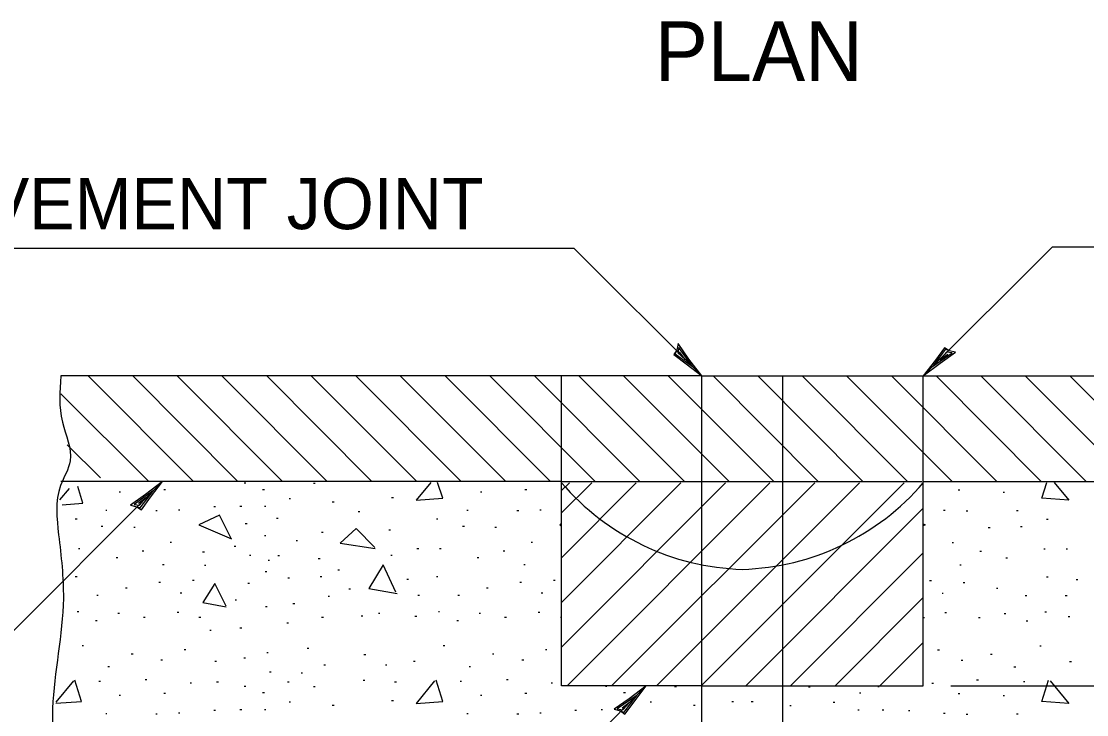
# Model space of a CAD drawing. Extents: x 0 to 2.83, y 0 to 1.83.
# Drawn here: x 2.4069 to 2.5612, y 0.5438 to 0.6442 of the extents above; entities that cross this region are included whole.
import ezdxf

# ---------------------------------------------------------------- set-up
doc = ezdxf.new("R2010")
doc.units = 0
for name, color, linetype in [('RD_Pr_Roadway_Dimensions', 7, 'Continuous'), ('RD_Pr_Roadway_Notes', 7, 'Continuous'), ('SH_General_Details', 7, 'Continuous')]:
    doc.layers.add(name, color=color, linetype=linetype)

msp = doc.modelspace()

# ---------------------------------------------------------------- linework, layer by layer
at = {"layer": 'RD_Pr_Roadway_Dimensions'}
msp.add_line((2.54156, 0.54798), (2.63784, 0.54798), dxfattribs=at)
at = {"layer": 'RD_Pr_Roadway_Notes'}
for p, q in [((2.48701, 0.61127), (2.39546, 0.61127)), ((2.50548, 0.59284), (2.48701, 0.61127)), ((2.53756, 0.59284), (2.55631, 0.61154)), ((2.55631, 0.61154), (2.65677, 0.61154)), ((2.40233, 0.55253), (2.42735, 0.57756)), ((2.44283, 0.49333), (2.49743, 0.54798))]:
    msp.add_line(p, q, dxfattribs=at)
for points in [[(2.50184, 0.59657), (2.50143, 0.59594), (2.50321, 0.59457), (2.50548, 0.59284), (2.50361, 0.59525), (2.50207, 0.59753), (2.50184, 0.59657), (2.50161, 0.59603), (2.50412, 0.59421), (2.50216, 0.59698), (2.50202, 0.59617), (2.50307, 0.59521), (2.50225, 0.59635)], [(2.54134, 0.59648), (2.54065, 0.59689), (2.53933, 0.59512), (2.53756, 0.59284), (2.54002, 0.59471), (2.54225, 0.59626), (2.54134, 0.59648), (2.54079, 0.59671), (2.53892, 0.59421), (2.54175, 0.59617), (2.54093, 0.5963), (2.53997, 0.59516), (2.54111, 0.59598)], [(2.42362, 0.57387), (2.42431, 0.57346), (2.42563, 0.57528), (2.42735, 0.57756), (2.4249, 0.57569), (2.42272, 0.57414), (2.42362, 0.57387), (2.42413, 0.57373), (2.42604, 0.57623), (2.42322, 0.57423), (2.42403, 0.57414), (2.42495, 0.57519), (2.42385, 0.57437)], [(2.4937, 0.54434), (2.49433, 0.54389), (2.4957, 0.54566), (2.49743, 0.54798), (2.49497, 0.54611), (2.49279, 0.54457), (2.4937, 0.54434), (2.4942, 0.54411), (2.49611, 0.54661), (2.49324, 0.54466), (2.49406, 0.54452), (2.49502, 0.54557), (2.49392, 0.54475)]]:
    msp.add_lwpolyline(points, dxfattribs=at)
at = {"layer": 'SH_General_Details'}
for p, q in [((2.50548, 0.59284), (2.41261, 0.59284)), ((2.48514, 0.54798), (2.48514, 0.59284)), ((2.50548, 0.51103), (2.50548, 0.59284)), ((2.50548, 0.59284), (2.51722, 0.59284)), ((2.51722, 0.59284), (2.61004, 0.59284)), ((2.51722, 0.51103), (2.51722, 0.59284)), ((2.53756, 0.54798), (2.53756, 0.59284)), ((2.4851, 0.57756), (2.41261, 0.57756)), ((2.43942, 0.57733), (2.43919, 0.57733)), ((2.48519, 0.57756), (2.53738, 0.57756)), ((2.53761, 0.57756), (2.61004, 0.57756)), ((2.42126, 0.57601), (2.42108, 0.57601)), ((2.42777, 0.57633), (2.42754, 0.57633)), ((2.4421, 0.57637), (2.44183, 0.57637)), ((2.44947, 0.57728), (2.4492, 0.57728)), ((2.47359, 0.57601), (2.4734, 0.57601)), ((2.48014, 0.57633), (2.47986, 0.57633)), ((2.54261, 0.57633), (2.54284, 0.57633)), ((2.54912, 0.57601), (2.54934, 0.57601)), ((2.44588, 0.57505), (2.44569, 0.57505)), ((2.4522, 0.57455), (2.45193, 0.57455)), ((2.4608, 0.57519), (2.46053, 0.57519)), ((2.4193, 0.57337), (2.41912, 0.57337)), ((2.42658, 0.57332), (2.42636, 0.57332)), ((2.42986, 0.57341), (2.42968, 0.57341)), ((2.435, 0.57387), (2.43477, 0.57387)), ((2.43882, 0.57392), (2.43855, 0.57392)), ((2.44233, 0.57392), (2.4421, 0.57392)), ((2.45593, 0.57314), (2.4557, 0.57314)), ((2.47163, 0.57337), (2.47145, 0.57337)), ((2.47895, 0.57332), (2.47868, 0.57332)), ((2.48223, 0.57341), (2.482, 0.57341)), ((2.54052, 0.57341), (2.54074, 0.57341)), ((2.54379, 0.57332), (2.54402, 0.57332)), ((2.55107, 0.57337), (2.5513, 0.57337)), ((2.41498, 0.5721), (2.41471, 0.5721)), ((2.4396, 0.57141), (2.43932, 0.57141)), ((2.4441, 0.57219), (2.44387, 0.57219)), ((2.46726, 0.5721), (2.46703, 0.5721)), ((2.55544, 0.5721), (2.55567, 0.5721)), ((2.41871, 0.57105), (2.41848, 0.57105)), ((2.4234, 0.57091), (2.42317, 0.57091)), ((2.44233, 0.56968), (2.4421, 0.56968)), ((2.45061, 0.57018), (2.45038, 0.57018)), ((2.46039, 0.5705), (2.46016, 0.5705)), ((2.47108, 0.57105), (2.47081, 0.57105)), ((2.47572, 0.57091), (2.4755, 0.57091)), ((2.54698, 0.57091), (2.54725, 0.57091)), ((2.55166, 0.57105), (2.55189, 0.57105)), ((2.42863, 0.56873), (2.42845, 0.56873)), ((2.43796, 0.56814), (2.43773, 0.56814)), ((2.44692, 0.56895), (2.4467, 0.56895)), ((2.48096, 0.56873), (2.48078, 0.56873)), ((2.54175, 0.56873), (2.54197, 0.56873)), ((2.41539, 0.56782), (2.41516, 0.56782)), ((2.42085, 0.5665), (2.42062, 0.5665)), ((2.42463, 0.56745), (2.4244, 0.56745)), ((2.43341, 0.56732), (2.43313, 0.56732)), ((2.44014, 0.56686), (2.43996, 0.56686)), ((2.44428, 0.56677), (2.44405, 0.56677)), ((2.46062, 0.56686), (2.46044, 0.56686)), ((2.46448, 0.56782), (2.46421, 0.56782)), ((2.46772, 0.56782), (2.46749, 0.56782)), ((2.47318, 0.5665), (2.47295, 0.5665)), ((2.47695, 0.56745), (2.47672, 0.56745)), ((2.54575, 0.56745), (2.54602, 0.56745)), ((2.54953, 0.5665), (2.54975, 0.5665)), ((2.55503, 0.56782), (2.55521, 0.56782)), ((2.55826, 0.56782), (2.55845, 0.56782)), ((2.42758, 0.5655), (2.42735, 0.5655)), ((2.43364, 0.56541), (2.43341, 0.56541)), ((2.44287, 0.56613), (2.44264, 0.56613)), ((2.4502, 0.56636), (2.44992, 0.56636)), ((2.47991, 0.5655), (2.47968, 0.5655)), ((2.54284, 0.5655), (2.54306, 0.5655)), ((2.41498, 0.56377), (2.41471, 0.56377)), ((2.44246, 0.5645), (2.44224, 0.5645)), ((2.44574, 0.56354), (2.44551, 0.56354)), ((2.45043, 0.56377), (2.4502, 0.56377)), ((2.45297, 0.56472), (2.45275, 0.56472)), ((2.46726, 0.56377), (2.46703, 0.56377)), ((2.55544, 0.56377), (2.55567, 0.56377)), ((2.42221, 0.56209), (2.42199, 0.56209)), ((2.42704, 0.56295), (2.42681, 0.56295)), ((2.43191, 0.56322), (2.43168, 0.56322)), ((2.43996, 0.56277), (2.43973, 0.56277)), ((2.45457, 0.56199), (2.45434, 0.56199)), ((2.46298, 0.56336), (2.46276, 0.56336)), ((2.47454, 0.56209), (2.47431, 0.56209)), ((2.47936, 0.56295), (2.47914, 0.56295)), ((2.48423, 0.56322), (2.48401, 0.56322)), ((2.53847, 0.56322), (2.53874, 0.56322)), ((2.54334, 0.56295), (2.54361, 0.56295)), ((2.54816, 0.56209), (2.54839, 0.56209)), ((2.55972, 0.56336), (2.55995, 0.56336)), ((2.41803, 0.56104), (2.41785, 0.56104)), ((2.43013, 0.5614), (2.4299, 0.5614)), ((2.43809, 0.56036), (2.43787, 0.56036)), ((2.45152, 0.5609), (2.45133, 0.5609)), ((2.46458, 0.56104), (2.46435, 0.56104)), ((2.47036, 0.56104), (2.47013, 0.56104)), ((2.48246, 0.5614), (2.48223, 0.5614)), ((2.54029, 0.5614), (2.54047, 0.5614)), ((2.55235, 0.56104), (2.55257, 0.56104)), ((2.55813, 0.56104), (2.5584, 0.56104)), ((2.44251, 0.5594), (2.44228, 0.5594)), ((2.44651, 0.55985), (2.44624, 0.55985)), ((2.41521, 0.55867), (2.41498, 0.55867)), ((2.41789, 0.5574), (2.41766, 0.5574)), ((2.42112, 0.55845), (2.42085, 0.55845)), ((2.42485, 0.55785), (2.42458, 0.55785)), ((2.42972, 0.55858), (2.42945, 0.55858)), ((2.43291, 0.55785), (2.43263, 0.55785)), ((2.45065, 0.55785), (2.45038, 0.55785)), ((2.45639, 0.55808), (2.45611, 0.55808)), ((2.45884, 0.55845), (2.45866, 0.55845)), ((2.46417, 0.55803), (2.46389, 0.55803)), ((2.46749, 0.55867), (2.46731, 0.55867)), ((2.47022, 0.5574), (2.46999, 0.5574)), ((2.4734, 0.55845), (2.47322, 0.55845)), ((2.47718, 0.55785), (2.47691, 0.55785)), ((2.482, 0.55858), (2.48177, 0.55858)), ((2.5407, 0.55858), (2.54093, 0.55858)), ((2.54557, 0.55785), (2.54579, 0.55785)), ((2.5493, 0.55845), (2.54953, 0.55845)), ((2.55248, 0.5574), (2.55271, 0.5574)), ((2.55517, 0.55867), (2.55544, 0.55867)), ((2.55858, 0.55803), (2.55881, 0.55803)), ((2.43441, 0.55599), (2.43418, 0.55599)), ((2.43882, 0.55631), (2.43855, 0.55631)), ((2.4456, 0.55703), (2.44537, 0.55703)), ((2.41589, 0.55376), (2.41571, 0.55376)), ((2.43072, 0.55317), (2.4305, 0.55317)), ((2.44264, 0.55276), (2.44246, 0.55276)), ((2.44856, 0.55339), (2.44829, 0.55339)), ((2.46826, 0.55376), (2.46803, 0.55376)), ((2.48305, 0.55317), (2.48282, 0.55317)), ((2.53965, 0.55317), (2.53993, 0.55317)), ((2.55444, 0.55376), (2.55467, 0.55376)), ((2.42308, 0.55257), (2.42281, 0.55257)), ((2.42735, 0.55171), (2.42708, 0.55171)), ((2.43518, 0.55148), (2.43495, 0.55148)), ((2.43937, 0.55198), (2.43914, 0.55198)), ((2.4568, 0.55244), (2.45652, 0.55244)), ((2.46394, 0.55148), (2.46371, 0.55148)), ((2.47536, 0.55257), (2.47518, 0.55257)), ((2.47968, 0.55171), (2.47941, 0.55171)), ((2.54306, 0.55171), (2.54329, 0.55171)), ((2.5473, 0.55257), (2.54757, 0.55257)), ((2.55876, 0.55148), (2.55904, 0.55148)), ((2.41967, 0.55071), (2.41944, 0.55071)), ((2.4431, 0.54994), (2.44287, 0.54994)), ((2.44765, 0.5498), (2.44742, 0.5498)), ((2.45097, 0.55094), (2.4507, 0.55094)), ((2.45984, 0.55098), (2.45966, 0.55098)), ((2.47199, 0.55071), (2.47176, 0.55071)), ((2.55071, 0.55071), (2.55098, 0.55071)), ((2.41835, 0.54862), (2.41812, 0.54862)), ((2.42508, 0.54884), (2.42485, 0.54884)), ((2.43154, 0.54834), (2.43136, 0.54834)), ((2.43546, 0.54848), (2.43518, 0.54848)), ((2.44569, 0.54848), (2.44547, 0.54848)), ((2.45666, 0.54875), (2.45643, 0.54875)), ((2.46126, 0.54848), (2.46098, 0.54848)), ((2.47067, 0.54862), (2.47045, 0.54862)), ((2.47741, 0.54884), (2.47718, 0.54884)), ((2.48387, 0.54834), (2.48364, 0.54834)), ((2.50548, 0.54798), (2.48514, 0.54798)), ((2.50548, 0.54798), (2.51722, 0.54798)), ((2.51722, 0.54798), (2.53756, 0.54798)), ((2.53883, 0.54834), (2.53906, 0.54834)), ((2.54529, 0.54884), (2.54557, 0.54884)), ((2.55208, 0.54862), (2.55226, 0.54862)), ((2.42126, 0.54657), (2.42108, 0.54657)), ((2.42777, 0.54684), (2.42754, 0.54684)), ((2.43942, 0.54789), (2.43919, 0.54789)), ((2.4421, 0.54698), (2.44183, 0.54698)), ((2.44947, 0.54784), (2.4492, 0.54784)), ((2.47359, 0.54657), (2.4734, 0.54657)), ((2.48014, 0.54684), (2.47986, 0.54684)), ((2.49174, 0.54789), (2.49151, 0.54789)), ((2.49442, 0.54698), (2.49415, 0.54698)), ((2.5018, 0.54784), (2.50152, 0.54784)), ((2.52095, 0.54784), (2.52118, 0.54784)), ((2.52832, 0.54698), (2.5285, 0.54698)), ((2.53096, 0.54789), (2.53119, 0.54789)), ((2.54261, 0.54684), (2.54284, 0.54684)), ((2.54912, 0.54657), (2.54934, 0.54657)), ((2.44588, 0.54561), (2.44569, 0.54561)), ((2.4522, 0.54511), (2.45193, 0.54511)), ((2.4608, 0.54579), (2.46053, 0.54579)), ((2.4982, 0.54561), (2.49802, 0.54561)), ((2.50453, 0.54511), (2.5043, 0.54511)), ((2.51008, 0.54566), (2.50985, 0.54566)), ((2.5129, 0.54566), (2.51263, 0.54566)), ((2.51822, 0.54511), (2.51845, 0.54511)), ((2.5245, 0.54561), (2.52473, 0.54561)), ((2.4193, 0.54393), (2.41912, 0.54393)), ((2.42658, 0.54389), (2.42636, 0.54389)), ((2.42986, 0.54402), (2.42968, 0.54402)), ((2.435, 0.54438), (2.43477, 0.54438)), ((2.43882, 0.54452), (2.43855, 0.54452)), ((2.44233, 0.54452), (2.4421, 0.54452)), ((2.47163, 0.54393), (2.47145, 0.54393)), ((2.47895, 0.54389), (2.47868, 0.54389)), ((2.48223, 0.54402), (2.482, 0.54402)), ((2.48733, 0.54438), (2.4871, 0.54438)), ((2.4911, 0.54452), (2.49088, 0.54452)), ((2.49465, 0.54452), (2.49442, 0.54452)), ((2.5281, 0.54452), (2.52828, 0.54452)), ((2.5316, 0.54452), (2.53183, 0.54452)), ((2.53542, 0.54438), (2.5356, 0.54438)), ((2.54052, 0.54402), (2.54074, 0.54402)), ((2.54379, 0.54389), (2.54402, 0.54389)), ((2.55107, 0.54393), (2.5513, 0.54393))]:
    msp.add_line(p, q, dxfattribs=at)
for points in [[(2.43182, 0.57756), (2.41657, 0.59284)], [(2.43828, 0.57756), (2.42303, 0.59284)], [(2.44474, 0.57756), (2.42949, 0.59284)], [(2.4512, 0.57756), (2.43596, 0.59284)], [(2.45766, 0.57756), (2.44246, 0.59284)], [(2.46417, 0.57756), (2.44888, 0.59284)], [(2.47063, 0.57756), (2.45534, 0.59284)], [(2.47709, 0.57756), (2.4618, 0.59284)], [(2.48355, 0.57756), (2.46831, 0.59284)], [(2.49001, 0.57756), (2.47477, 0.59284)], [(2.49652, 0.57756), (2.48123, 0.59284)], [(2.50298, 0.57756), (2.48769, 0.5928)], [(2.50944, 0.57756), (2.49415, 0.59284)], [(2.5159, 0.57756), (2.50061, 0.59284)], [(2.52236, 0.57756), (2.50712, 0.59284)], [(2.52882, 0.57756), (2.51358, 0.59284)], [(2.53528, 0.57756), (2.52004, 0.59284)], [(2.54175, 0.57756), (2.52646, 0.59284)], [(2.54821, 0.57756), (2.53296, 0.59284)], [(2.55467, 0.57756), (2.53942, 0.59284)], [(2.56118, 0.57756), (2.54589, 0.59284)], [(2.56764, 0.57756), (2.55235, 0.59284)], [(2.5741, 0.57756), (2.55881, 0.59284)], [(2.42535, 0.57756), (2.41261, 0.59025)], [(2.41835, 0.5781), (2.41352, 0.58288)], [(2.46621, 0.57742), (2.46408, 0.57487)], [(2.46794, 0.57514), (2.46721, 0.57742)], [(2.48514, 0.55358), (2.50889, 0.57737)], [(2.48514, 0.56004), (2.50243, 0.57737)], [(2.48514, 0.5665), (2.49597, 0.57737)], [(2.48514, 0.57301), (2.48956, 0.57737)], [(2.48514, 0.57623), (2.48632, 0.57737)], [(2.48596, 0.54798), (2.51536, 0.57737)], [(2.49242, 0.54798), (2.52186, 0.57737)], [(2.49893, 0.54798), (2.52832, 0.57737)], [(2.50539, 0.54798), (2.53478, 0.57737)], [(2.55476, 0.57514), (2.55549, 0.57742)], [(2.55653, 0.57742), (2.55867, 0.57487)], [(2.4138, 0.57655), (2.41243, 0.57492)], [(2.4158, 0.57442), (2.41507, 0.57683)], [(2.41279, 0.57419), (2.4158, 0.57442)], [(2.46408, 0.57487), (2.46794, 0.57514)], [(2.55867, 0.57487), (2.55476, 0.57514)], [(2.43728, 0.56932), (2.43559, 0.57269), (2.43259, 0.57128), (2.43732, 0.56927)], [(2.51185, 0.54798), (2.53756, 0.57369)], [(2.48514, 0.57141), (2.48492, 0.57128)], [(2.48492, 0.57128), (2.48514, 0.57114)], [(2.53756, 0.57141), (2.53783, 0.57128)], [(2.53783, 0.57128), (2.53756, 0.57114)], [(2.45811, 0.568), (2.45538, 0.57073), (2.45311, 0.56864), (2.45816, 0.56786)], [(2.51831, 0.54798), (2.53756, 0.56723)], [(2.46116, 0.56154), (2.4593, 0.5655), (2.45725, 0.56204), (2.46135, 0.56136)], [(2.43655, 0.55949), (2.43491, 0.56281), (2.43318, 0.56004), (2.43655, 0.5594)], [(2.52482, 0.54798), (2.53756, 0.56077)], [(2.48514, 0.55785), (2.48501, 0.55785)], [(2.53756, 0.55785), (2.53774, 0.55785)], [(2.53128, 0.54798), (2.53756, 0.55426)], [(2.41443, 0.54871), (2.41189, 0.54561)], [(2.41562, 0.5457), (2.41466, 0.5488)], [(2.46676, 0.54871), (2.46408, 0.54543), (2.46794, 0.5457), (2.46699, 0.5488)], [(2.55594, 0.54871), (2.55867, 0.54543), (2.55476, 0.5457), (2.55572, 0.5488)], [(2.41189, 0.54548), (2.41562, 0.5457)]]:
    msp.add_lwpolyline(points, dxfattribs=at)
for centre, start, end in [((2.51245, 0.60079), 220.6141, 268.2617), ((2.51027, 0.60079), 271.7383, 319.3859)]:
    msp.add_arc(centre, 0.03597, start, end, dxfattribs=at)
for points in [[(2.41261, 0.59284), (2.41284, 0.58616), (2.41398, 0.58056), (2.41257, 0.57696), (2.4123, 0.56982), (2.41298, 0.56063), (2.41143, 0.5447), (2.41134, 0.53228), (2.41102, 0.52614), (2.4138, 0.52068), (2.41689, 0.5164), (2.42403, 0.51194), (2.43559, 0.51162), (2.45652, 0.51094), (2.47718, 0.5098), (2.49688, 0.51008), (2.50598, 0.51108), (2.51208, 0.51162)], [(2.61004, 0.59284), (2.60991, 0.58616), (2.60872, 0.58056), (2.61013, 0.57696), (2.61041, 0.56982), (2.60972, 0.56063), (2.61127, 0.5447), (2.61141, 0.53228), (2.61168, 0.52614), (2.60891, 0.52068), (2.60586, 0.5164), (2.59871, 0.51194), (2.58711, 0.51162), (2.56618, 0.51094), (2.54552, 0.5098), (2.52587, 0.51008), (2.51677, 0.51108), (2.51062, 0.51162)]]:
    msp.add_spline(points, degree=3, dxfattribs=at)

# ---------------------------------------------------------------- texts
at = {"layer": 'RD_Pr_Roadway_Notes'}
for s, height, p in [('PLAN', 0.008624, (2.49866, 0.63556)), ('PAVEMENT JOINT', 0.0073856, (2.38827, 0.61409))]:
    msp.add_text(s, height=height, dxfattribs=at).set_placement(p)

doc.saveas('drawing.dxf')
